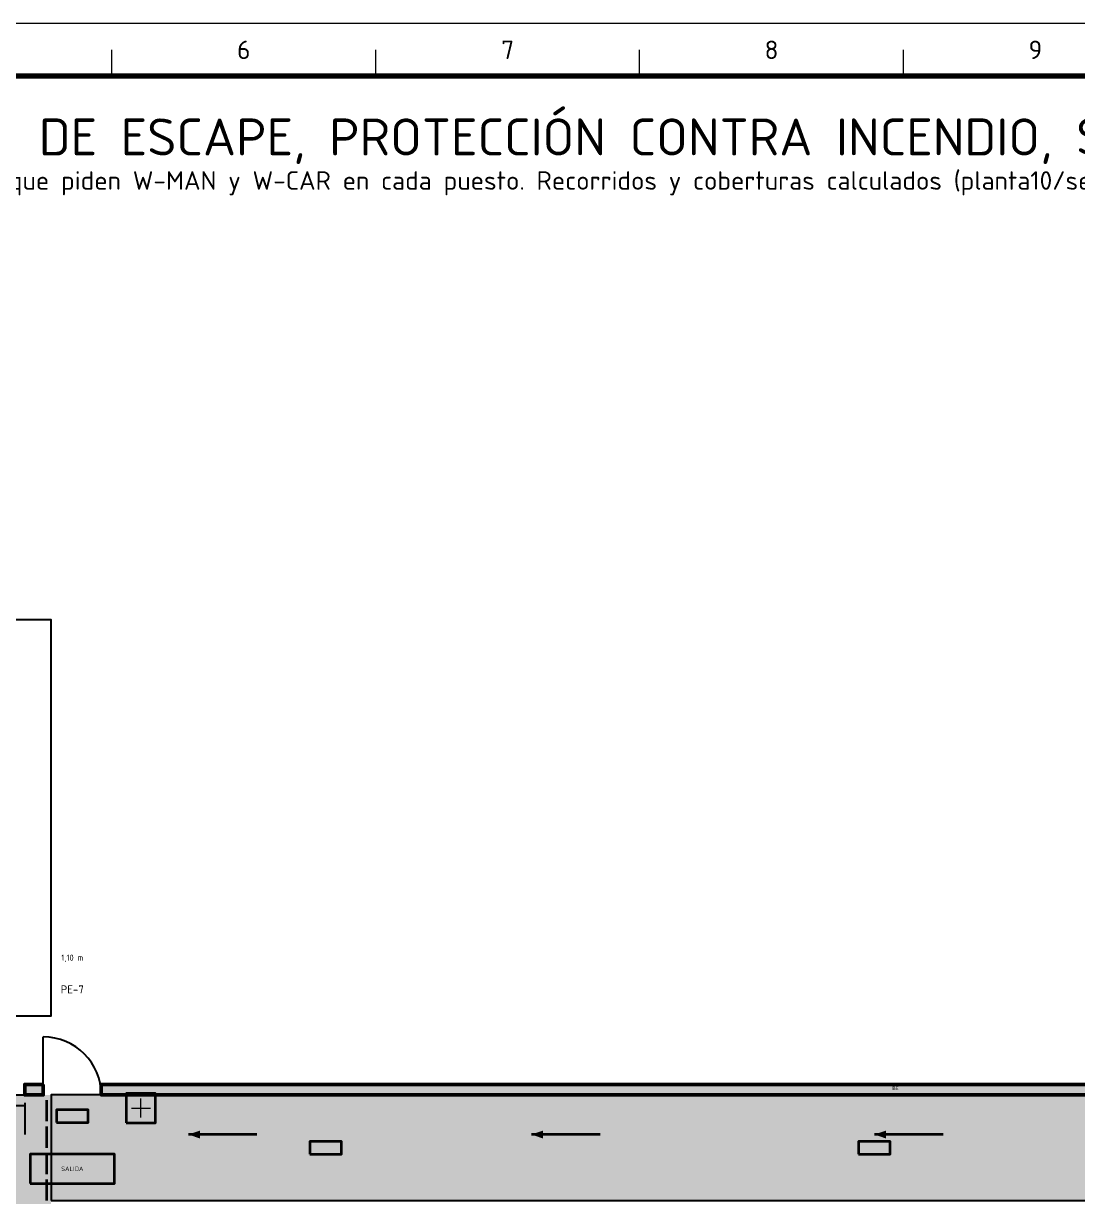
# Model space of a CAD drawing. Header units: millimetres. Extents: x 0 to 1189, y 0 to 841.
# Drawn here: x 227.8 to 427.5, y 618.8 to 841 of the extents above; entities that cross this region are included whole.
import ezdxf
from ezdxf.enums import TextEntityAlignment as Align

# ---------------------------------------------------------------- set-up
doc = ezdxf.new("R2010")
doc.units = ezdxf.units.MM
doc.linetypes.add('IRAM-E-TRAZOS', pattern=[5, 4, -1])
for name, color, linetype, lineweight in [('06-TEXTO', 7, 'CONTINUOUS', 25), ('07-RECUADRO', 7, 'CONTINUOUS', 70), ('08-FINA', 5, 'CONTINUOUS', 18), ('A-ABERTURA', 7, 'CONTINUOUS', 25), ('A-COLUMNA', 7, 'CONTINUOUS', 50), ('A-EXTERIOR', 8, 'CONTINUOUS', 25), ('A-MURO', 7, 'CONTINUOUS', 50), ('A-RELLENO', 9, 'CONTINUOUS', 13), ('A-TEXTO', 7, 'CONTINUOUS', 18), ('S-ESCAPE', 3, 'CONTINUOUS', 35), ('S-SENAL', 7, 'CONTINUOUS', 18)]:
    doc.layers.add(name, color=color, linetype=linetype, lineweight=lineweight)
doc.layers.add('A-PASILLO', color=2, linetype='IRAM-E-TRAZOS', lineweight=35, true_color=0xd7a500)
doc.layers.add('A-SENDA', color=2, linetype='CONTINUOUS', lineweight=25, true_color=0xd7a500)
doc.styles.add('ISO3098', font='isocpeur.ttf')

msp = doc.modelspace()

# ---------------------------------------------------------------- hatches: boundary and pattern name
at = {"layer": 'A-ABERTURA', "true_color": 0x3c3c3c}
h = msp.add_hatch(color=7, dxfattribs=at)
h.dxf.hatch_style = 1
h.paths.add_polyline_path([(228, 636), (230.5, 636), (230.5, 640), (228, 640)])
at = {"layer": 'A-COLUMNA', "true_color": 0x000000}
h = msp.add_hatch(color=7, dxfattribs=at)
h.dxf.hatch_style = 1
h.paths.add_polyline_path([(243, 636), (247, 636), (247, 640), (243, 640)])
h = msp.add_hatch(color=7, dxfattribs=at)
h.dxf.hatch_style = 1
h.paths.add_polyline_path([(319, 636), (323, 636), (323, 640), (319, 640)])
h = msp.add_hatch(color=7, dxfattribs=at)
h.dxf.hatch_style = 1
h.paths.add_polyline_path([(395, 636), (399, 636), (399, 640), (395, 640)])
at = {"layer": 'A-MURO', "true_color": 0x464646}
h = msp.add_hatch(color=7, dxfattribs=at)
h.dxf.hatch_style = 1
h.paths.add_polyline_path([(446, 640), (446, 723.3), (448, 723.3), (448, 640), (448.5, 640), (448.5, 638), (242.5, 638), (242.5, 640)])
h = msp.add_hatch(color=7, dxfattribs=at)
h.dxf.hatch_style = 1
h.paths.add_polyline_path([(231.5, 640), (231.5, 638), (228, 638), (228, 640)])
at = {"layer": 'A-RELLENO', "true_color": 0xe2e2e2}
h = msp.add_hatch(color=7, dxfattribs=at)
h.dxf.hatch_style = 1
h.paths.add_polyline_path([(183, 368), (233, 368), (233, 638), (183, 638)])
at = {"layer": 'A-RELLENO', "true_color": 0xfff4b4}
h = msp.add_hatch(color=7, dxfattribs=at)
h.dxf.hatch_style = 1
h.paths.add_polyline_path([(233, 618), (753, 618), (753, 638), (233, 638)])
at = {"layer": 'S-ESCAPE', "true_color": 0x008c46}
h = msp.add_hatch(color=7, dxfattribs=at)
h.dxf.hatch_style = 1
h.paths.add_polyline_path([(247.2, 632.7), (252.8, 632.7), (252.8, 638.3), (247.2, 638.3)])
h = msp.add_hatch(color=7, dxfattribs=at)
h.dxf.hatch_style = 1
h.paths.add_polyline_path([(234, 632.8), (237, 632.8), (237, 635.2), (234, 635.2)])
h = msp.add_hatch(color=7, dxfattribs=at)
h.dxf.hatch_style = 1
h.paths.add_polyline_path([(259, 630.5), (261.2, 629.75), (261.2, 631.25)])
h = msp.add_hatch(color=7, dxfattribs=at)
h.dxf.hatch_style = 1
h.paths.add_polyline_path([(324, 630.5), (326.2, 629.75), (326.2, 631.25)])
h = msp.add_hatch(color=7, dxfattribs=at)
h.dxf.hatch_style = 1
h.paths.add_polyline_path([(389, 630.5), (391.2, 629.75), (391.2, 631.25)])
h = msp.add_hatch(color=7, dxfattribs=at)
h.dxf.hatch_style = 1
h.paths.add_polyline_path([(282, 626.8), (285, 626.8), (285, 629.2), (282, 629.2)])
h = msp.add_hatch(color=7, dxfattribs=at)
h.dxf.hatch_style = 1
h.paths.add_polyline_path([(386, 626.8), (389, 626.8), (389, 629.2), (386, 629.2)])
h = msp.add_hatch(color=7, dxfattribs=at)
h.dxf.hatch_style = 1
h.paths.add_polyline_path([(229, 621.2), (245, 621.2), (245, 626.8), (229, 626.8)])
at = {"layer": 'S-SENAL', "true_color": 0x005aaa}
h = msp.add_hatch(color=7, dxfattribs=at)
h.dxf.hatch_style = 1
h.paths.add_polyline_path([(395.4, 635.5), (395.28, 636.24), (394.94, 636.91), (394.41, 637.44), (393.74, 637.78), (393, 637.9), (392.26, 637.78), (391.59, 637.44), (391.06, 636.91), (390.72, 636.24), (390.6, 635.5), (390.72, 634.76), (391.06, 634.09), (391.59, 633.56), (392.26, 633.22), (393, 633.1), (393.74, 633.22), (394.41, 633.56), (394.94, 634.09), (395.28, 634.76)])

# ---------------------------------------------------------------- linework, layer by layer
at = {"layer": '07-RECUADRO'}
msp.add_lwpolyline([(25, 10), (1179, 10), (1179, 831), (25, 831)], close=True, dxfattribs=at)
at = {"layer": '08-FINA'}
for p, q in [((244.5, 831), (244.5, 836)), ((294.5, 831), (294.5, 836)), ((344.5, 831), (344.5, 836)), ((394.5, 831), (394.5, 836))]:
    msp.add_line(p, q, dxfattribs=at)
msp.add_lwpolyline([(0, 0), (1189, 0), (1189, 841), (0, 841)], close=True, dxfattribs=at)
at = {"layer": 'A-ABERTURA'}
for p, q in [((231.5, 638), (231.5, 649)), ((188, 638), (228, 638)), ((188, 636), (228, 636)), ((228, 636.5), (228, 630.5))]:
    msp.add_line(p, q, dxfattribs=at)
msp.add_arc((231.5, 638), 11, 0, 90, dxfattribs=at)
at = {"layer": 'A-EXTERIOR'}
msp.add_lwpolyline([(133, 653), (233, 653), (233, 728), (133, 728)], close=True, dxfattribs=at)
at = {"layer": 'A-MURO'}
for points in [[(446, 640), (446, 723.3), (448, 723.3), (448, 640), (448.5, 640), (448.5, 638), (242.5, 638), (242.5, 640)], [(231.5, 640), (231.5, 638), (228, 638), (228, 640)]]:
    msp.add_lwpolyline(points, close=True, dxfattribs=at)
at = {"layer": 'A-PASILLO'}
msp.add_line((232.2, 368), (232.2, 638), dxfattribs=at)
at = {"layer": 'A-SENDA'}
msp.add_lwpolyline([(233, 618), (753, 618), (753, 638), (233, 638)], close=True, dxfattribs=at)
at = {"layer": 'A-TEXTO'}
for p, q in [((250, 633.7), (250, 637.3)), ((248.2, 635.5), (251.8, 635.5))]:
    msp.add_line(p, q, dxfattribs=at)
at = {"layer": 'S-ESCAPE'}
for p, q in [((272, 630.5), (259, 630.5)), ((337, 630.5), (324, 630.5)), ((402, 630.5), (389, 630.5))]:
    msp.add_line(p, q, dxfattribs=at)
for points in [[(247.2, 632.7), (252.8, 632.7), (252.8, 638.3), (247.2, 638.3)], [(234, 632.8), (240, 632.8), (240, 635.2), (234, 635.2)], [(282, 626.8), (288, 626.8), (288, 629.2), (282, 629.2)], [(386, 626.8), (392, 626.8), (392, 629.2), (386, 629.2)], [(229, 621.2), (245, 621.2), (245, 626.8), (229, 626.8)]]:
    msp.add_lwpolyline(points, close=True, dxfattribs=at)

# ---------------------------------------------------------------- texts
at = {"layer": '06-TEXTO', "style": 'ISO3098'}
for s, p in [('6', (269.5, 836)), ('7', (319.5, 836)), ('8', (369.5, 836)), ('9', (419.5, 836))]:
    msp.add_text(s, height=3.5, dxfattribs=at).set_placement(p, align=Align.MIDDLE_CENTER)
at = {"layer": 'A-TEXTO', "style": 'ISO3098'}
for s, height, p in [('FL_PI10_07 - SEGURIDAD E HIGIENE: MEDIOS DE ESCAPE, PROTECCIÓN CONTRA INCENDIO, SEÑALES, PRIMEROS AUXILIOS, GASES Y RESIDUOS', 7, (33, 823)), ('Ley 19.587 y Dec. 351/79, Res. SRT 960/15, 295/03 y 299/11, Leyes 24.051 y 11.720; lo que piden W-MAN y W-CAR en cada puesto. Recorridos y coberturas calculados (planta10/seguridad.py).', 3.5, (33, 813))]:
    msp.add_text(s, height=height, dxfattribs=at).set_placement(p, align=Align.TOP_LEFT)
for s, height, p in [('PE-7', 1.5, (237, 658)), ('SALIDA', 0.847, (237, 624))]:
    msp.add_text(s, height=height, dxfattribs=at).set_placement(p, align=Align.MIDDLE_CENTER)
msp.add_text('BE', height=0.7, dxfattribs=at).set_placement((393, 638.7), align=Align.BOTTOM_CENTER)
at = {"layer": 'S-ESCAPE', "style": 'ISO3098'}
msp.add_text('1,10 m', height=1.155, dxfattribs=at).set_placement((237, 664), align=Align.MIDDLE_CENTER)

doc.saveas('drawing.dxf')
